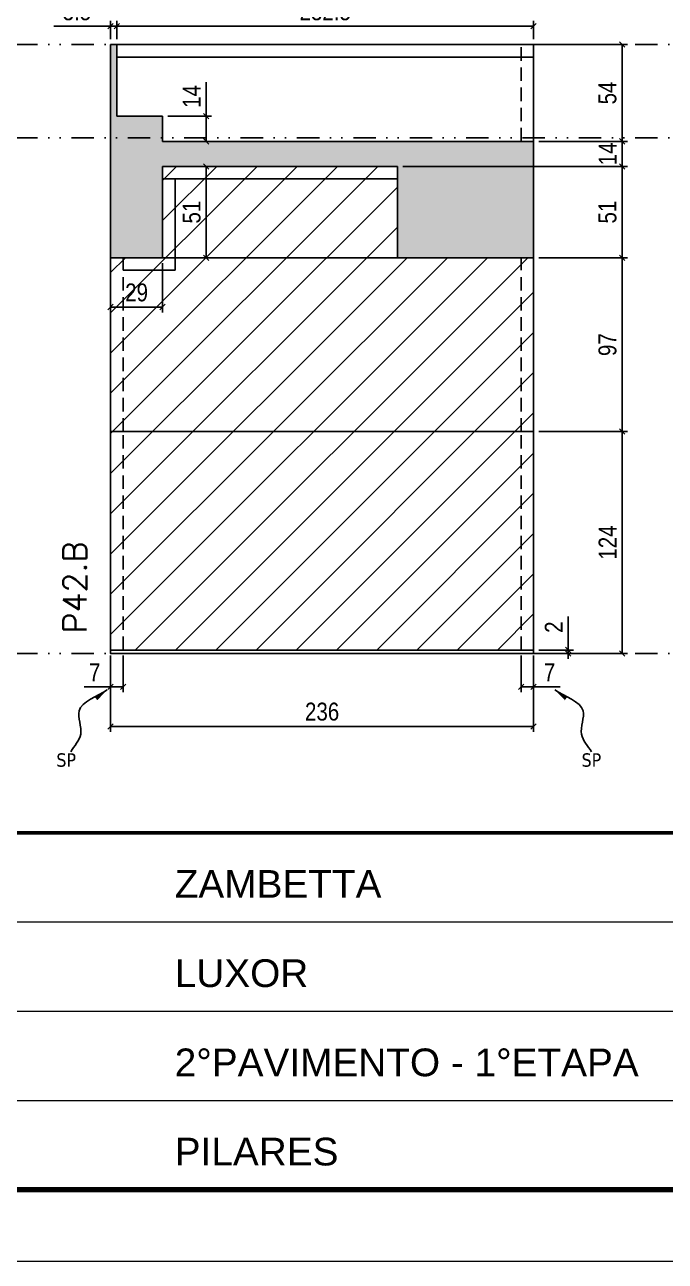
# Model space of a CAD drawing. Extents: x 14400 to 24104, y -21631 to 6985.
# Drawn here: x 19783 to 20141, y -5551 to -4861 of the extents above; entities that cross this region are included whole.
import ezdxf

# ---------------------------------------------------------------- set-up
doc = ezdxf.new("R2010")
doc.units = 0
for name, pattern in [('CONTINUO', [0]), ('DASHED', [0.75, 0.5, -0.25]), ('DIVIDE2', [0.625, 0.25, -0.125, 0, -0.125, 0, -0.125]), ('HIDDEN', [0.375, 0.25, -0.125])]:
    doc.linetypes.add(name, pattern=pattern)
for name, color, linetype in [('COTA', 241, 'Continuous'), ('Nível', 160, 'Continuous'), ('Painéis', 200, 'Continuous'), ('SARR_2.2x7', 40, 'Continuous'), ('texto', 7, 'Continuous')]:
    doc.layers.add(name, color=color, linetype=linetype)
for name, color, linetype, lineweight in [('Folhas', 255, 'Continuous', 9), ('Hachura', 251, 'Continuous', 9), ('SARRAFO DE PRESSAO', 251, 'DASHED', 9), ('Texto Seção', 7, 'Continuous', 15)]:
    doc.layers.add(name, color=color, linetype=linetype, lineweight=lineweight)
doc.styles.add('ARIAL', font='arial.ttf')
doc.styles.add('COTA TECNICA', font='techl___.ttf', dxfattribs={"height": 10})
doc.styles.add('COTA TECNICA-50', font='techl___.ttf', dxfattribs={"height": 10})
doc.styles.add('REGUA-120', font='ROMANS.shx', dxfattribs={"height": 15})
doc.styles.get("Standard").update_dxf_attribs({"font": 'arial.ttf'})
doc.dimstyles.new('COTA PAINEL-50', dxfattribs={"dimtxt": 10, "dimasz": 3, "dimexe": 3, "dimexo": 3, "dimgap": 3, "dimtad": 1, "dimdec": 1, "dimzin": 12, "dimdsep": 46, "dimtxsty": 'COTA TECNICA-50', "dimblk1": 'OBLIQUE', "dimblk2": 'OBLIQUE', "dimsah": 1, "dimcen": 0.9, "dimclrd": 4, "dimclre": 4, "dimclrt": 240, "dimadec": 1, "dimazin": 3, "dimtfac": 1, "dimtdec": 1, "dimtmove": 0, "dimatfit": 3, "dimfxl": 1, "dimtolj": 1, "dimtzin": 12, "dimarcsym": 0})
doc.dimstyles.new('PAINEL', dxfattribs={"dimtxt": 10, "dimasz": 3, "dimexe": 3, "dimexo": 3, "dimgap": 3, "dimtad": 1, "dimdec": 1, "dimzin": 12, "dimdsep": 46, "dimtxsty": 'COTA TECNICA', "dimblk1": 'OBLIQUE', "dimblk2": 'OBLIQUE', "dimsah": 1, "dimcen": 0.9, "dimclrd": 4, "dimclre": 4, "dimclrt": 240, "dimadec": 1, "dimazin": 3, "dimtfac": 1, "dimtdec": 1, "dimtmove": 0, "dimatfit": 3, "dimfxl": 1, "dimtolj": 1, "dimtzin": 12, "dimarcsym": 0})
doc.dimstyles.get("Standard").update_dxf_attribs({"dimtxt": 0.18, "dimasz": 0.18, "dimexe": 0.18, "dimexo": 0.0625, "dimgap": 0.09, "dimtad": 0, "dimtih": 1, "dimtoh": 1, "dimdec": 4, "dimzin": 0, "dimdsep": 46, "dimtxsty": 'Standard', "dimcen": 0.09, "dimadec": 0, "dimazin": 0, "dimtfac": 1, "dimtdec": 4, "dimtofl": 0, "dimtmove": 0, "dimatfit": 3, "dimfxl": 1, "dimtolj": 1, "dimtzin": 0, "dimarcsym": 0})

# ---------------------------------------------------------------- blocks, each defined once
blk = doc.blocks.new('9999999999')
at = {"color": 30, "linetype": 'CONTINUO'}
for p, q in [((98564.56, 34379.64), (99583.98, 34379.64)), ((98564.56, 34329.83), (99487.98, 34329.83)), ((98564.56, 34280.02), (99487.98, 34280.02))]:
    blk.add_line(p, q, dxfattribs=at)
at = {"color": 30, "linetype": 'CONTINUO', "const_width": 2}
blk.add_lwpolyline([(99583.98, 34230.21), (99583.98, 34414.45, 0.414214), (99568.98, 34429.45), (98228.98, 34429.45, 0.414214), (98213.98, 34414.45), (98213.98, 34245.21, 0.414214), (98228.98, 34230.21), (99583.98, 34230.21)], format="xyb", dxfattribs=at)
at = {"layer": 'Folhas'}
blk.add_lwpolyline([(98138.98, 34190.21), (99623.98, 34190.21), (99623.98, 35240.21), (98138.98, 35240.21)], close=True, dxfattribs=at)
at = {"layer": 'Folhas', "color": 30, "const_width": 3}
blk.add_lwpolyline([(98213.98, 34230.21), (99583.98, 34230.21), (99583.98, 35200.21), (98213.98, 35200.21)], close=True, dxfattribs=at)
at = {"color": 7, "linetype": 'Continuous', "ltscale": 5, "style": 'ARIAL'}
for s, height, p in [('ZAMBETTA', 15.483, (98837.68, 34393.13)), ('LUXOR', 15.483, (98837.68, 34343.32)), ('2°PAVIMENTO - 1°ETAPA', 15.4829, (98837.68, 34293.51)), ('PILARES', 15.483, (98837.68, 34243.7))]:
    blk.add_text(s, height=height, dxfattribs=at).set_placement(p)
blk = doc.blocks.new('_Oblique')
at = {"color": 0, "linetype": 'ByBlock', "lineweight": -2}
blk.add_line((-0.5, -0.5), (0.5, 0.5), dxfattribs=at)
blk = doc.blocks.new('*D2148')
at = {"layer": 'COTA', "color": 4, "lineweight": -2, "transparency": 16777216}
for p, q in [((19831.39, -5212.74), (19831.39, -5255.42)), ((20067.39, -5212.74), (20067.39, -5255.42)), ((20067.39, -5252.42), (19831.39, -5252.42))]:
    blk.add_line(p, q, dxfattribs=at)
at = {"layer": 'Defpoints', "color": 0, "transparency": 16777216}
for p in [(19831.39, -5209.74), (20067.39, -5209.74), (19831.39, -5252.42)]:
    blk.add_point(p, dxfattribs=at)
at = {"layer": 'COTA', "color": 4, "lineweight": -2, "transparency": 16777216, "xscale": 3, "yscale": 3, "zscale": 3, "rotation": 180}
blk.add_blockref('_Oblique', (19831.39, -5252.42), dxfattribs=at)
at = {"layer": 'COTA', "color": 4, "lineweight": -2, "transparency": 16777216, "xscale": 3, "yscale": 3, "zscale": 3}
blk.add_blockref('_Oblique', (20067.39, -5252.42), dxfattribs=at)
at = {"layer": 'COTA', "color": 240, "transparency": 16777216, "insert": (19949.39, -5244.2), "char_height": 10, "attachment_point": 5, "style": 'COTA TECNICA'}
blk.add_mtext('\\A1;236', dxfattribs=at)
blk = doc.blocks.new('*D2149')
at = {"layer": 'COTA', "color": 4, "lineweight": -2, "transparency": 16777216}
for p, q in [((20060.39, -5212.74), (20060.39, -5233.25)), ((20067.39, -5214.74), (20067.39, -5233.25)), ((20060.39, -5230.25), (20067.39, -5230.25)), ((20067.39, -5230.25), (20082.12, -5230.25))]:
    blk.add_line(p, q, dxfattribs=at)
at = {"layer": 'Defpoints', "color": 0, "transparency": 16777216}
for p in [(20060.39, -5209.74), (20067.39, -5211.74), (20067.39, -5230.25)]:
    blk.add_point(p, dxfattribs=at)
at = {"layer": 'COTA', "color": 4, "lineweight": -2, "transparency": 16777216, "xscale": 3, "yscale": 3, "zscale": 3, "rotation": 180}
blk.add_blockref('_Oblique', (20060.39, -5230.25), dxfattribs=at)
at = {"layer": 'COTA', "color": 4, "lineweight": -2, "transparency": 16777216, "xscale": 3, "yscale": 3, "zscale": 3}
blk.add_blockref('_Oblique', (20067.39, -5230.25), dxfattribs=at)
at = {"layer": 'COTA', "color": 240, "transparency": 16777216, "insert": (20076.26, -5222.18), "char_height": 10, "attachment_point": 5, "style": 'COTA TECNICA-50'}
blk.add_mtext('\\A1;7', dxfattribs=at)
blk = doc.blocks.new('*D2150')
at = {"layer": 'COTA', "color": 4, "lineweight": -2, "transparency": 16777216}
for p, q in [((19831.39, -5214.74), (19831.39, -5233.25)), ((19838.39, -5212.74), (19838.39, -5233.25)), ((19831.39, -5230.25), (19816.66, -5230.25)), ((19838.39, -5230.25), (19831.39, -5230.25))]:
    blk.add_line(p, q, dxfattribs=at)
at = {"layer": 'Defpoints', "color": 0, "transparency": 16777216}
for p in [(19831.39, -5211.74), (19838.39, -5209.74), (19831.39, -5230.25)]:
    blk.add_point(p, dxfattribs=at)
at = {"layer": 'COTA', "color": 4, "lineweight": -2, "transparency": 16777216, "xscale": 3, "yscale": 3, "zscale": 3, "rotation": 180}
blk.add_blockref('_Oblique', (19831.39, -5230.25), dxfattribs=at)
at = {"layer": 'COTA', "color": 4, "lineweight": -2, "transparency": 16777216, "xscale": 3, "yscale": 3, "zscale": 3}
blk.add_blockref('_Oblique', (19838.39, -5230.25), dxfattribs=at)
at = {"layer": 'COTA', "color": 240, "transparency": 16777216, "insert": (19822.53, -5222.18), "char_height": 10, "attachment_point": 5, "style": 'COTA TECNICA-50'}
blk.add_mtext('\\A1;7', dxfattribs=at)
blk = doc.blocks.new('*D2152')
at = {"layer": 'COTA', "color": 4, "linetype": 'ByBlock', "lineweight": -2, "transparency": 16777216}
for p, q in [((20070.39, -5087.74), (20119.76, -5087.74)), ((20116.76, -5211.74), (20116.76, -5087.74)), ((20070.39, -5211.74), (20119.76, -5211.74))]:
    blk.add_line(p, q, dxfattribs=at)
at = {"layer": 'Defpoints', "color": 0, "linetype": 'ByBlock', "transparency": 16777216}
for p in [(20067.39, -5087.74), (20116.76, -5087.74), (20067.39, -5211.74)]:
    blk.add_point(p, dxfattribs=at)
at = {"layer": 'COTA', "color": 4, "linetype": 'ByBlock', "lineweight": -2, "transparency": 16777216, "xscale": 3, "yscale": 3, "zscale": 3}
for p, rotation in [((20116.76, -5087.74), 90), ((20116.76, -5211.74), 270)]:
    blk.add_blockref('_Oblique', p, dxfattribs=dict(at, rotation=rotation))
at = {"layer": 'COTA', "color": 240, "linetype": 'ByBlock', "transparency": 16777216, "insert": (20108.69, -5149.74), "char_height": 10, "attachment_point": 5, "rotation": 90, "style": 'COTA TECNICA'}
blk.add_mtext('\\A1;124', dxfattribs=at)
blk = doc.blocks.new('*D2151')
at = {"layer": 'COTA', "color": 4, "lineweight": -2, "transparency": 16777216}
for p, q in [((20086.65, -5209.74), (20086.65, -5190.94)), ((20070.39, -5209.74), (20089.65, -5209.74)), ((20070.39, -5211.74), (20089.65, -5211.74)), ((20086.65, -5211.74), (20086.65, -5209.74)), ((20086.65, -5211.74), (20086.65, -5214.74))]:
    blk.add_line(p, q, dxfattribs=at)
at = {"layer": 'Defpoints', "color": 0, "transparency": 16777216}
for p in [(20067.39, -5209.74), (20067.39, -5211.74), (20086.65, -5211.74)]:
    blk.add_point(p, dxfattribs=at)
at = {"layer": 'COTA', "color": 4, "lineweight": -2, "transparency": 16777216, "xscale": 3, "yscale": 3, "zscale": 3}
for p, rotation in [((20086.65, -5209.74), 270), ((20086.65, -5211.74), 90)]:
    blk.add_blockref('_Oblique', p, dxfattribs=dict(at, rotation=rotation))
at = {"layer": 'COTA', "color": 240, "transparency": 16777216, "insert": (20078.65, -5196.99), "char_height": 10, "attachment_point": 5, "rotation": 90, "style": 'COTA TECNICA-50'}
blk.add_mtext('\\A1;2', dxfattribs=at)
blk = doc.blocks.new('*D2153')
at = {"layer": 'COTA', "color": 4, "linetype": 'ByBlock', "lineweight": -2, "transparency": 16777216}
for p, q in [((20070.39, -5087.74), (20119.76, -5087.74)), ((20116.76, -5211.74), (20116.76, -5087.74)), ((20070.39, -5211.74), (20119.76, -5211.74))]:
    blk.add_line(p, q, dxfattribs=at)
at = {"layer": 'Defpoints', "color": 0, "linetype": 'ByBlock', "transparency": 16777216}
for p in [(20067.39, -5087.74), (20116.76, -5087.74), (20067.39, -5211.74)]:
    blk.add_point(p, dxfattribs=at)
at = {"layer": 'COTA', "color": 4, "linetype": 'ByBlock', "lineweight": -2, "transparency": 16777216, "xscale": 3, "yscale": 3, "zscale": 3}
for p, rotation in [((20116.76, -5087.74), 90), ((20116.76, -5211.74), 270)]:
    blk.add_blockref('_Oblique', p, dxfattribs=dict(at, rotation=rotation))
at = {"layer": 'COTA', "color": 240, "linetype": 'ByBlock', "transparency": 16777216, "insert": (20108.69, -5149.74), "char_height": 10, "attachment_point": 5, "rotation": 90, "style": 'COTA TECNICA'}
blk.add_mtext('\\A1;124', dxfattribs=at)
blk = doc.blocks.new('*D2154')
at = {"layer": 'COTA', "color": 4, "lineweight": -2, "transparency": 16777216}
for p, q in [((19863.39, -4939.74), (19887.73, -4939.74)), ((19884.73, -4990.74), (19884.73, -4939.74)), ((19863.39, -4990.74), (19887.73, -4990.74))]:
    blk.add_line(p, q, dxfattribs=at)
at = {"layer": 'Defpoints', "color": 0, "transparency": 16777216}
for p in [(19860.39, -4939.74), (19884.73, -4939.74), (19860.39, -4990.74)]:
    blk.add_point(p, dxfattribs=at)
at = {"layer": 'COTA', "color": 4, "lineweight": -2, "transparency": 16777216, "xscale": 3, "yscale": 3, "zscale": 3}
for p, rotation in [((19884.73, -4939.74), 90), ((19884.73, -4990.74), 270)]:
    blk.add_blockref('_Oblique', p, dxfattribs=dict(at, rotation=rotation))
at = {"layer": 'COTA', "color": 240, "transparency": 16777216, "insert": (19876.62, -4965.24), "char_height": 10, "attachment_point": 5, "rotation": 90, "style": 'COTA TECNICA'}
blk.add_mtext('\\A1;51', dxfattribs=at)
blk = doc.blocks.new('*D2158')
at = {"layer": 'COTA', "color": 4, "lineweight": -2, "transparency": 16777216}
for p, q in [((19884.73, -4911.74), (19884.73, -4892.62)), ((19863.39, -4911.74), (19887.73, -4911.74)), ((19884.73, -4925.74), (19884.73, -4911.74)), ((19863.39, -4925.74), (19887.73, -4925.74))]:
    blk.add_line(p, q, dxfattribs=at)
at = {"layer": 'Defpoints', "color": 0, "transparency": 16777216}
for p in [(19860.39, -4911.74), (19884.73, -4911.74), (19860.39, -4925.74)]:
    blk.add_point(p, dxfattribs=at)
at = {"layer": 'COTA', "color": 4, "lineweight": -2, "transparency": 16777216, "xscale": 3, "yscale": 3, "zscale": 3}
for p, rotation in [((19884.73, -4911.74), 90), ((19884.73, -4925.74), 270)]:
    blk.add_blockref('_Oblique', p, dxfattribs=dict(at, rotation=rotation))
at = {"layer": 'COTA', "color": 240, "transparency": 16777216, "insert": (19876.65, -4900.68), "char_height": 10, "attachment_point": 5, "rotation": 90, "style": 'COTA TECNICA'}
blk.add_mtext('\\A1;14', dxfattribs=at)
blk = doc.blocks.new('*D2155')
at = {"layer": 'COTA', "color": 4, "lineweight": -2, "transparency": 16777216}
for p, q in [((19831.39, -4993.74), (19831.39, -5021.24)), ((19860.39, -4993.74), (19860.39, -5021.24)), ((19860.39, -5018.24), (19831.39, -5018.24))]:
    blk.add_line(p, q, dxfattribs=at)
at = {"layer": 'Defpoints', "color": 0, "transparency": 16777216}
for p in [(19831.39, -4990.74), (19860.39, -4990.74), (19831.39, -5018.24)]:
    blk.add_point(p, dxfattribs=at)
at = {"layer": 'COTA', "color": 4, "lineweight": -2, "transparency": 16777216, "xscale": 3, "yscale": 3, "zscale": 3, "rotation": 180}
blk.add_blockref('_Oblique', (19831.39, -5018.24), dxfattribs=at)
at = {"layer": 'COTA', "color": 4, "lineweight": -2, "transparency": 16777216, "xscale": 3, "yscale": 3, "zscale": 3}
blk.add_blockref('_Oblique', (19860.39, -5018.24), dxfattribs=at)
at = {"layer": 'COTA', "color": 240, "transparency": 16777216, "insert": (19845.89, -5010.15), "char_height": 10, "attachment_point": 5, "style": 'COTA TECNICA'}
blk.add_mtext('\\A1;29', dxfattribs=at)
blk = doc.blocks.new('*D2156')
at = {"layer": 'COTA', "color": 4, "lineweight": -2, "transparency": 16777216}
for p, q in [((19834.89, -4868.74), (19834.89, -4858.41)), ((20067.39, -4868.74), (20067.39, -4858.41)), ((20067.39, -4861.41), (19834.89, -4861.41))]:
    blk.add_line(p, q, dxfattribs=at)
at = {"layer": 'Defpoints', "color": 0, "transparency": 16777216}
for p in [(19834.89, -4861.41), (19834.89, -4871.74), (20067.39, -4871.74)]:
    blk.add_point(p, dxfattribs=at)
at = {"layer": 'COTA', "color": 4, "lineweight": -2, "transparency": 16777216, "xscale": 3, "yscale": 3, "zscale": 3, "rotation": 180}
blk.add_blockref('_Oblique', (19834.89, -4861.41), dxfattribs=at)
at = {"layer": 'COTA', "color": 4, "lineweight": -2, "transparency": 16777216, "xscale": 3, "yscale": 3, "zscale": 3}
blk.add_blockref('_Oblique', (20067.39, -4861.41), dxfattribs=at)
at = {"layer": 'COTA', "color": 240, "transparency": 16777216, "insert": (19951.14, -4853.2), "char_height": 10, "attachment_point": 5, "style": 'COTA TECNICA'}
blk.add_mtext('\\A1;232.5', dxfattribs=at)
blk = doc.blocks.new('*D2157')
at = {"layer": 'COTA', "color": 4, "lineweight": -2, "transparency": 16777216}
for p, q in [((19831.39, -4868.74), (19831.39, -4858.41)), ((19834.89, -4868.74), (19834.89, -4858.41)), ((19831.39, -4861.41), (19799.79, -4861.41)), ((19834.89, -4861.41), (19831.39, -4861.41)), ((19834.89, -4861.41), (19837.89, -4861.41))]:
    blk.add_line(p, q, dxfattribs=at)
at = {"layer": 'Defpoints', "color": 0, "transparency": 16777216}
for p in [(19831.39, -4861.41), (19831.39, -4871.74), (19834.89, -4871.74)]:
    blk.add_point(p, dxfattribs=at)
at = {"layer": 'COTA', "color": 4, "lineweight": -2, "transparency": 16777216, "xscale": 3, "yscale": 3, "zscale": 3}
blk.add_blockref('_Oblique', (19831.39, -4861.41), dxfattribs=at)
at = {"layer": 'COTA', "color": 4, "lineweight": -2, "transparency": 16777216, "xscale": 3, "yscale": 3, "zscale": 3, "rotation": 180}
blk.add_blockref('_Oblique', (19834.89, -4861.41), dxfattribs=at)
at = {"layer": 'COTA', "color": 240, "transparency": 16777216, "insert": (19812.59, -4853.2), "char_height": 10, "attachment_point": 5, "style": 'COTA TECNICA'}
blk.add_mtext('\\A1;3.5', dxfattribs=at)
blk = doc.blocks.new('*D2172')
at = {"layer": 'COTA', "color": 4, "lineweight": -2, "transparency": 16777216}
for p, q in [((20070.39, -4990.74), (20119.76, -4990.74)), ((20116.76, -5087.74), (20116.76, -4990.74)), ((20070.39, -5087.74), (20119.76, -5087.74))]:
    blk.add_line(p, q, dxfattribs=at)
at = {"layer": 'Defpoints', "color": 0, "transparency": 16777216}
for p in [(20067.39, -4990.74), (20116.76, -4990.74), (20067.39, -5087.74)]:
    blk.add_point(p, dxfattribs=at)
at = {"layer": 'COTA', "color": 4, "lineweight": -2, "transparency": 16777216, "xscale": 3, "yscale": 3, "zscale": 3}
for p, rotation in [((20116.76, -4990.74), 90), ((20116.76, -5087.74), 270)]:
    blk.add_blockref('_Oblique', p, dxfattribs=dict(at, rotation=rotation))
at = {"layer": 'COTA', "color": 240, "transparency": 16777216, "insert": (20108.66, -5039.24), "char_height": 10, "attachment_point": 5, "rotation": 90, "style": 'COTA TECNICA'}
blk.add_mtext('\\A1;97', dxfattribs=at)
blk = doc.blocks.new('*D2173')
at = {"layer": 'COTA', "color": 4, "lineweight": -2, "transparency": 16777216}
for p, q in [((19994.39, -4939.74), (20119.76, -4939.74)), ((20116.76, -4990.74), (20116.76, -4939.74)), ((20070.39, -4990.74), (20119.76, -4990.74))]:
    blk.add_line(p, q, dxfattribs=at)
at = {"layer": 'Defpoints', "color": 0, "transparency": 16777216}
for p in [(19991.39, -4939.74), (20116.76, -4939.74), (20067.39, -4990.74)]:
    blk.add_point(p, dxfattribs=at)
at = {"layer": 'COTA', "color": 4, "lineweight": -2, "transparency": 16777216, "xscale": 3, "yscale": 3, "zscale": 3}
for p, rotation in [((20116.76, -4939.74), 90), ((20116.76, -4990.74), 270)]:
    blk.add_blockref('_Oblique', p, dxfattribs=dict(at, rotation=rotation))
at = {"layer": 'COTA', "color": 240, "transparency": 16777216, "insert": (20108.65, -4965.24), "char_height": 10, "attachment_point": 5, "rotation": 90, "style": 'COTA TECNICA'}
blk.add_mtext('\\A1;51', dxfattribs=at)
blk = doc.blocks.new('*D2174')
at = {"layer": 'COTA', "color": 4, "lineweight": -2, "transparency": 16777216}
for p, q in [((20070.39, -4925.74), (20119.76, -4925.74)), ((20116.76, -4939.74), (20116.76, -4925.74)), ((19994.39, -4939.74), (20119.76, -4939.74))]:
    blk.add_line(p, q, dxfattribs=at)
at = {"layer": 'Defpoints', "color": 0, "transparency": 16777216}
for p in [(20067.39, -4925.74), (20116.76, -4925.74), (19991.39, -4939.74)]:
    blk.add_point(p, dxfattribs=at)
at = {"layer": 'COTA', "color": 4, "lineweight": -2, "transparency": 16777216, "xscale": 3, "yscale": 3, "zscale": 3}
for p, rotation in [((20116.76, -4925.74), 90), ((20116.76, -4939.74), 270)]:
    blk.add_blockref('_Oblique', p, dxfattribs=dict(at, rotation=rotation))
at = {"layer": 'COTA', "color": 240, "transparency": 16777216, "insert": (20108.69, -4932.74), "char_height": 10, "attachment_point": 5, "rotation": 90, "style": 'COTA TECNICA'}
blk.add_mtext('\\A1;14', dxfattribs=at)
blk = doc.blocks.new('*D2175')
at = {"layer": 'COTA', "color": 4, "lineweight": -2, "transparency": 16777216}
for p, q in [((20070.39, -4871.74), (20119.76, -4871.74)), ((20116.76, -4925.74), (20116.76, -4871.74)), ((20070.39, -4925.74), (20119.76, -4925.74))]:
    blk.add_line(p, q, dxfattribs=at)
at = {"layer": 'Defpoints', "color": 0, "transparency": 16777216}
for p in [(20067.39, -4871.74), (20116.76, -4871.74), (20067.39, -4925.74)]:
    blk.add_point(p, dxfattribs=at)
at = {"layer": 'COTA', "color": 4, "lineweight": -2, "transparency": 16777216, "xscale": 3, "yscale": 3, "zscale": 3}
for p, rotation in [((20116.76, -4871.74), 90), ((20116.76, -4925.74), 270)]:
    blk.add_blockref('_Oblique', p, dxfattribs=dict(at, rotation=rotation))
at = {"layer": 'COTA', "color": 240, "transparency": 16777216, "insert": (20108.65, -4898.74), "char_height": 10, "attachment_point": 5, "rotation": 90, "style": 'COTA TECNICA'}
blk.add_mtext('\\A1;54', dxfattribs=at)

msp = doc.modelspace()

# ---------------------------------------------------------------- hatches: boundary and pattern name
at = {"layer": 'COTA'}
h = msp.add_hatch(dxfattribs=at)
h.set_pattern_fill('AR-CONC', color=256, scale=0.03)
h.set_pattern_definition([(50, (460.7765, -1148.575), (5.4655401, -0.4781726), [0.5715, -6.2865]), (355, (460.7765, -1148.575), (-1.0573026, 5.7317054), [0.4572, -5.0292175]), (100.451445, (461.232, -1148.615), (4.4082374, 5.2535326), [0.4857003, -5.3427073]), (46.1842, (460.7765, -1147.051), (8.1323712, -1.2612698), [0.85725, -9.42975]), (96.635558, (461.454, -1147.156), (7.122124, 7.4227837), [0.7285507, -8.0140682]), (351.18415, (460.7765, -1147.051), (7.122124, 7.4227837), [0.685799, -7.543792]), (21, (461.5385, -1147.432), (4.5484317, -3.0679559), [0.5715, -6.2865]), (326, (461.5385, -1147.432), (1.8540609, 5.525639), [0.4572, -5.0292]), (71.451445, (461.9175, -1147.688), (6.4024926, 2.457683), [0.4857003, -5.3426981]), (37.5, (460.7765, -1148.5751), (0.0926581, 2.53665117), [0, -4.96824, 0, -5.1054, 0, -5.04825]), (7.5, (460.7765, -1148.575), (2.00458988, 3.00541724), [0, -2.91084, 0, -4.85394, 0, -1.92405]), (327.5, (459.0772, -1148.5751), (4.06771786, -0.17186232), [0, -1.905, 0, -5.9436, 0, -7.8867]), (317.5, (458.3152, -1148.575), (4.44387544, 0.7627947), [0, -2.4765, 0, -3.94716, 0, -5.6007])])
h.paths.add_polyline_path([(19831.39, -4923.74), (19860.39, -4923.74), (19860.39, -4925.74), (20067.39, -4925.74), (20067.39, -4990.74), (19991.39, -4990.74), (19991.39, -4939.74), (19860.39, -4939.74), (19860.39, -4990.74), (19831.39, -4990.74)])
h.paths.add_polyline_path([(19831.39, -4911.74), (19860.39, -4911.74), (19860.39, -4923.74), (19831.39, -4923.74)])
h.paths.add_polyline_path([(19831.39, -4871.74), (19834.89, -4871.74), (19834.89, -4911.74), (19831.39, -4911.74)])
at = {"layer": 'Hachura', "linetype": 'ByBlock'}
h = msp.add_hatch(dxfattribs=at)
h.set_pattern_fill('ANSI31', color=256, scale=5)
h.paths.add_polyline_path([(19611.39, -4939.74), (19569.89, -4939.74), (19569.89, -4990.74), (19611.39, -4990.74)])
h.paths.add_polyline_path([(19611.39, -4990.74), (19569.89, -4990.74), (19375.39, -4990.74), (19375.39, -5087.74), (19611.39, -5087.74)])
h.paths.add_polyline_path([(19611.39, -5087.74), (19375.39, -5087.74), (19375.39, -5209.74), (19611.39, -5209.74)])
h.paths.add_polyline_path([(20067.39, -5087.74), (19831.39, -5087.74), (19831.39, -5209.74), (20067.39, -5209.74)])
h.paths.add_polyline_path([(20067.39, -4990.74), (19831.39, -4990.74), (19831.39, -5087.74), (20067.39, -5087.74)])
h.paths.add_polyline_path([(19991.39, -4939.74), (19860.39, -4939.74), (19860.39, -4990.74), (19991.39, -4990.74)])

# ---------------------------------------------------------------- linework, layer by layer
at = {"layer": 'COTA'}
for p, q in [((19831.39, -4990.74), (19831.39, -4871.74)), ((19834.89, -4871.74), (19831.39, -4871.74)), ((20067.39, -4990.74), (20067.39, -4925.74)), ((19867.39, -4990.74), (19867.39, -4997.74))]:
    msp.add_line(p, q, dxfattribs=at)
at = {"layer": 'Nível', "color": 4, "linetype": 'DIVIDE2', "ltscale": 50}
for p, q in [((19243.47, -4871.74), (20613.47, -4871.74)), ((19243.47, -4923.74), (20613.47, -4923.74)), ((19243.47, -5211.74), (20613.47, -5211.74)), ((19243.47, -5211.74), (20613.47, -5211.74))]:
    msp.add_line(p, q, dxfattribs=at)
at = {"layer": 'Painéis'}
for p, q in [((19834.89, -4871.74), (20067.39, -4871.74)), ((19834.89, -4911.74), (19834.89, -4871.74)), ((20067.39, -4925.74), (20067.39, -4871.74)), ((19834.89, -4911.74), (19860.39, -4911.74)), ((19860.39, -4925.74), (19860.39, -4911.74)), ((19860.39, -4925.74), (20067.39, -4925.74)), ((19860.39, -4939.74), (19991.39, -4939.74)), ((19860.39, -4990.74), (19860.39, -4939.74)), ((19991.39, -4990.74), (19991.39, -4939.74)), ((19831.39, -5209.74), (19831.39, -4990.74)), ((19831.39, -4990.74), (20067.39, -4990.74)), ((20067.39, -4990.74), (20067.39, -5209.74)), ((20067.39, -5087.74), (19831.39, -5087.74)), ((19831.39, -5209.74), (20067.39, -5209.74))]:
    msp.add_line(p, q, dxfattribs=at)
msp.add_lwpolyline([(20067.39, -5209.74), (19831.39, -5209.74), (19831.39, -5211.74), (20067.39, -5211.74)], close=True, dxfattribs=at)
at = {"layer": 'SARR_2.2x7', "linetype": 'HIDDEN', "ltscale": 30}
for p, q in [((20060.39, -4925.74), (20060.39, -4871.74)), ((19838.39, -5087.74), (19838.39, -4990.74)), ((20060.39, -5087.74), (20060.39, -4990.74)), ((19838.39, -5209.74), (19838.39, -5087.74)), ((20060.39, -5209.74), (20060.39, -5087.74))]:
    msp.add_line(p, q, dxfattribs=at)
at = {"layer": 'SARR_2.2x7'}
for p, q in [((19834.89, -4878.74), (20067.39, -4878.74)), ((19860.39, -4946.74), (19991.39, -4946.74)), ((19867.39, -4990.74), (19867.39, -4946.74)), ((19867.39, -4997.74), (19838.39, -4997.74))]:
    msp.add_line(p, q, dxfattribs=at)

# ---------------------------------------------------------------- block references
at = {"layer": 'SARRAFO DE PRESSAO', "color": 6, "linetype": 'ByBlock'}
msp.add_blockref('9999999999', (-78970.51, -39741.23), dxfattribs=at)

# ---------------------------------------------------------------- texts
at = {"layer": 'texto', "color": 0, "char_height": 7.5, "attachment_point": 5}
for insert in [(19806.62, -5271.23), (20099.64, -5271.23)]:
    msp.add_mtext('{\\fTahoma|b0|i0|c0|p34;\\C4;SP}', dxfattribs=dict(at, insert=insert))
at = {"layer": 'Texto Seção', "insert": (19817.92, -5200.49), "char_height": 13, "width": 285.3299, "attachment_point": 7, "rotation": 90, "style": 'REGUA-120'}
msp.add_mtext('\\pt26;P42.B', dxfattribs=at)

# ---------------------------------------------------------------- dimensions: what is measured, and where the dimension line sits
at = {"layer": 'COTA'}
for base, p1, p2, angle, dimstyle, picture, middle in [((19831.39, -4861.41), (19834.89, -4871.74), (19831.39, -4871.74), 180, 'PAINEL', '*D2157', (19812.59, -4853.2)), ((19834.89, -4861.41), (20067.39, -4871.74), (19834.89, -4871.74), 180, 'PAINEL', '*D2156', (19951.14, -4853.2)), ((19884.73, -4911.74), (19860.39, -4925.74), (19860.39, -4911.74), 90, 'PAINEL', '*D2158', (19876.65, -4900.68)), ((19884.73, -4939.74), (19860.39, -4990.74), (19860.39, -4939.74), 90, 'PAINEL', '*D2154', (19876.62, -4965.24)), ((19831.39, -5018.24), (19860.39, -4990.74), (19831.39, -4990.74), 180, 'PAINEL', '*D2155', (19845.89, -5010.15)), ((20116.76, -4990.74), (20067.39, -5087.74), (20067.39, -4990.74), 90, 'PAINEL', '*D2172', (20108.66, -5039.24)), ((19831.39, -5230.25), (19838.39, -5209.74), (19831.39, -5211.74), 180, 'COTA PAINEL-50', '*D2150', (19822.53, -5222.18))]:
    dim = msp.add_linear_dim(base=base, p1=p1, p2=p2, angle=angle, dimstyle=dimstyle, dxfattribs=at)
    dim.commit()
    dim.dimension.update_dxf_attribs({"geometry": picture, "text_midpoint": middle})
for base, p1, p2, angle, override, picture, middle in [((20116.76, -4871.74), (20067.39, -4925.74), (20067.39, -4871.74), 90, {"dimtmove": 1}, '*D2175', (20108.65, -4898.74)), ((20116.76, -4939.74), (20067.39, -4990.74), (19991.39, -4939.74), 90, {"dimtmove": 1}, '*D2173', (20108.65, -4965.24)), ((19831.39, -5252.42), (20067.39, -5209.74), (19831.39, -5209.74), 180, {"dimarcsym": 2}, '*D2148', (19949.39, -5244.2))]:
    dim = msp.add_linear_dim(base=base, p1=p1, p2=p2, angle=angle, dimstyle='PAINEL', override=override, dxfattribs=at)
    dim.commit()
    dim.dimension.update_dxf_attribs({"geometry": picture, "text_midpoint": middle})
dim = msp.add_linear_dim(base=(20116.76, -4925.74), p1=(19991.39, -4939.74), p2=(20067.39, -4925.74), angle=90, dimstyle='PAINEL', override={"dimtmove": 1}, dxfattribs=at)
dim.commit()
dim.dimension.update_dxf_attribs({"geometry": '*D2174', "text_midpoint": (20116.76, -4932.74), "dimtype": 160})
at = {"layer": 'COTA', "linetype": 'ByBlock'}
for picture in ['*D2152', '*D2153']:
    dim = msp.add_aligned_dim(p1=(20067.39, -5211.74), p2=(20067.39, -5087.74), distance=-49.37, dimstyle='PAINEL', dxfattribs=at)
    dim.commit()
    dim.dimension.update_dxf_attribs({"geometry": picture, "text_midpoint": (20108.69, -5149.74)})
at = {"layer": 'COTA'}
dim = msp.add_linear_dim(base=(20086.65, -5211.74), p1=(20067.39, -5209.74), p2=(20067.39, -5211.74), angle=90, dimstyle='COTA PAINEL-50', dxfattribs=at)
dim.commit()
dim.dimension.update_dxf_attribs({"geometry": '*D2151', "text_midpoint": (20086.65, -5196.99), "dimtype": 160})
dim = msp.add_linear_dim(base=(20067.39, -5230.25), p1=(20060.39, -5209.74), p2=(20067.39, -5211.74), dimstyle='COTA PAINEL-50', dxfattribs=at)
dim.commit()
dim.dimension.update_dxf_attribs({"geometry": '*D2149', "text_midpoint": (20076.26, -5222.18)})

# ---------------------------------------------------------------- leaders
at = {"layer": 'COTA', "path_type": 1}
for points in [[(19829.56, -5231.92), (19813.78, -5243.76), (19814.7, -5256.76), (19809.15, -5266.54)], [(20079.22, -5231.92), (20095.01, -5243.76), (20094.08, -5256.76), (20099.63, -5266.54)]]:
    msp.add_leader(points, dimstyle='Standard', override={"dimasz": 8}, dxfattribs=at)

doc.saveas('drawing.dxf')
